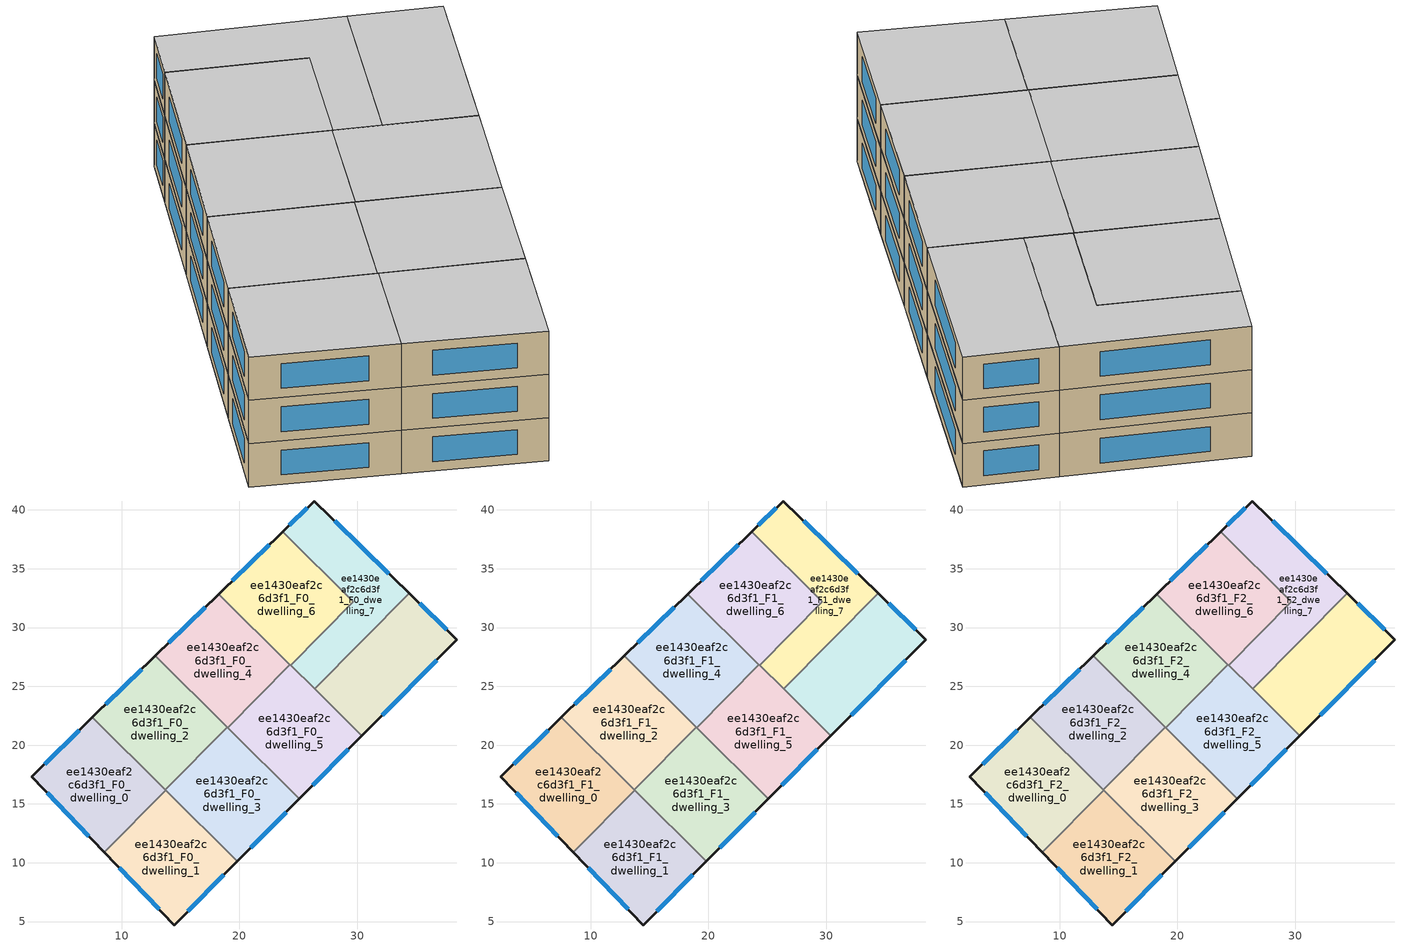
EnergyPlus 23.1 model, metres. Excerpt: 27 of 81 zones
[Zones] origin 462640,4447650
ee1430eaf2c6d3f1_F0_dwelling_0
 floor ground (EU_floor_Construction): 13.72,16.18 8.49,10.9 2.33,17.31 7.49,22.35 z0
 wall outside (EU_wall_Construction): 7.49,22.35 2.33,17.31 8.49,10.9 z0:3
 wall to ee1430eaf2c6d3f1_F0_dwelling_1 (EU_wall_Construction): 8.49,10.9 13.72,16.18 z0:3
 wall to ee1430eaf2c6d3f1_F0_dwelling_2 (EU_wall_Construction): 13.68,16.22 7.49,22.35 z0:3
 wall to ee1430eaf2c6d3f1_F0_dwelling_3 (EU_wall_Construction): 13.72,16.18 13.68,16.22 z0:3
 window (EU_Window_Construction): 3.65,15.94 7.17,12.27 / 6.39,21.27 3.43,18.39 z0.64:2.36
ee1430eaf2c6d3f1_F0_dwelling_1
 floor ground (EU_floor_Construction): 19.82,10.13 14.44,4.71 8.49,10.9 13.72,16.18 z0
 wall outside (EU_wall_Construction): 8.49,10.9 14.44,4.71 19.82,10.13 z0:3
 wall to ee1430eaf2c6d3f1_F0_dwelling_3 (EU_wall_Construction): 19.82,10.13 13.72,16.18 z0:3
 window (EU_Window_Construction): 9.76,9.57 13.17,6.03 / 15.59,5.87 18.67,8.97 z0.64:2.36
ee1430eaf2c6d3f1_F0_dwelling_2
 floor ground (EU_floor_Construction): 18.95,21.54 13.68,16.22 7.49,22.35 12.85,27.58 z0
 wall outside (EU_wall_Construction): 12.85,27.58 7.49,22.35 z0:3
 wall to ee1430eaf2c6d3f1_F0_dwelling_3 (EU_wall_Construction): 13.68,16.22 18.95,21.54 z0:3
 wall to ee1430eaf2c6d3f1_F0_dwelling_4 (EU_wall_Construction): 18.95,21.54 12.85,27.58 z0:3
 window (EU_Window_Construction): 11.7,26.46 8.64,23.47 z0.64:2.36
ee1430eaf2c6d3f1_F0_dwelling_3
 floor ground (EU_floor_Construction): 25.09,15.45 19.82,10.13 13.68,16.22 18.95,21.54 z0
 wall outside (EU_wall_Construction): 19.82,10.13 25.09,15.45 z0:3
 wall to ee1430eaf2c6d3f1_F0_dwelling_5 (EU_wall_Construction): 25.09,15.45 18.99,21.49 z0:3
 wall to ee1430eaf2c6d3f1_F0_dwelling_4 (EU_wall_Construction): 18.99,21.49 18.95,21.54 z0:3
 window (EU_Window_Construction): 20.95,11.27 23.96,14.31 z0.64:2.36
ee1430eaf2c6d3f1_F0_dwelling_4
 floor ground (EU_floor_Construction): 24.3,26.85 18.99,21.49 12.85,27.58 18.25,32.85 z0
 wall outside (EU_wall_Construction): 18.25,32.85 12.85,27.58 z0:3
 wall to ee1430eaf2c6d3f1_F0_dwelling_5 (EU_wall_Construction): 18.99,21.49 24.3,26.85 z0:3
 wall to ee1430eaf2c6d3f1_F0_dwelling_6 (EU_wall_Construction): 24.3,26.85 18.25,32.85 z0:3
 window (EU_Window_Construction): 17.09,31.72 14.01,28.71 z0.64:2.36
ee1430eaf2c6d3f1_F0_dwelling_5
 floor ground (EU_floor_Construction): 30.4,20.8 25.09,15.45 18.99,21.49 24.3,26.85 z0
 wall outside (EU_wall_Construction): 25.09,15.45 30.4,20.8 z0:3
 wall to ee1430eaf2c6d3f1_F0_dwelling_8 (EU_wall_Construction): 30.4,20.8 26.39,24.78 z0:3
 wall to ee1430eaf2c6d3f1_F0_dwelling_7 (EU_wall_Construction): 26.39,24.78 24.34,26.8 z0:3
 wall to ee1430eaf2c6d3f1_F0_dwelling_6 (EU_wall_Construction): 24.34,26.8 24.3,26.85 z0:3
 window (EU_Window_Construction): 26.23,16.6 29.26,19.66 z0.64:2.36
ee1430eaf2c6d3f1_F0_dwelling_6
 floor ground (EU_floor_Construction): 29.69,32.2 24.34,26.8 18.25,32.85 23.68,38.15 z0
 wall outside (EU_wall_Construction): 23.68,38.15 18.25,32.85 z0:3
 wall to ee1430eaf2c6d3f1_F0_dwelling_7 (EU_wall_Construction): 24.34,26.8 29.69,32.2 23.68,38.15 z0:3
 window (EU_Window_Construction): 22.52,37.02 19.41,33.98 z0.64:2.36
ee1430eaf2c6d3f1_F0_dwelling_7
 floor ground (EU_floor_Construction): 34.44,32.9 26.39,24.78 24.34,26.8 29.69,32.2 23.68,38.15 26.35,40.76 z0
 wall outside (EU_wall_Construction): 34.44,32.9 26.35,40.76 23.68,38.15 z0:3
 wall to ee1430eaf2c6d3f1_F0_dwelling_8 (EU_wall_Construction): 26.39,24.78 34.44,32.9 z0:3
 window (EU_Window_Construction): 25.78,40.2 24.25,38.71 / 32.71,34.59 28.08,39.07 z0.64:2.36
ee1430eaf2c6d3f1_F0_dwelling_8
 floor ground (EU_floor_Construction): 38.49,28.97 30.4,20.8 26.39,24.78 34.44,32.9 z0
 wall outside (EU_wall_Construction): 30.4,20.8 38.49,28.97 34.44,32.9 z0:3
 window (EU_Window_Construction): 37.63,29.82 35.31,32.06 / 32.13,22.55 36.76,27.23 z0.64:2.36
ee1430eaf2c6d3f1_F1_dwelling_0
 floor to ee1430eaf2c6d3f1_F0_dwelling_0 (EU_floor_Construction): 13.72,16.18 8.49,10.9 2.33,17.31 7.49,22.35 z3
 wall outside (EU_wall_Construction): 7.49,22.35 2.33,17.31 8.49,10.9 z3:6
 wall to ee1430eaf2c6d3f1_F1_dwelling_1 (EU_wall_Construction): 8.49,10.9 13.72,16.18 z3:6
 wall to ee1430eaf2c6d3f1_F1_dwelling_2 (EU_wall_Construction): 13.68,16.22 7.49,22.35 z3:6
 wall to ee1430eaf2c6d3f1_F1_dwelling_3 (EU_wall_Construction): 13.72,16.18 13.68,16.22 z3:6
 window (EU_Window_Construction): 3.65,15.94 7.17,12.27 / 6.39,21.27 3.43,18.39 z3.64:5.36
ee1430eaf2c6d3f1_F1_dwelling_1
 floor to ee1430eaf2c6d3f1_F0_dwelling_1 (EU_floor_Construction): 19.82,10.13 14.44,4.71 8.49,10.9 13.72,16.18 z3
 wall outside (EU_wall_Construction): 8.49,10.9 14.44,4.71 19.82,10.13 z3:6
 wall to ee1430eaf2c6d3f1_F1_dwelling_3 (EU_wall_Construction): 19.82,10.13 13.72,16.18 z3:6
 window (EU_Window_Construction): 9.76,9.57 13.17,6.03 / 15.59,5.87 18.67,8.97 z3.64:5.36
ee1430eaf2c6d3f1_F1_dwelling_2
 floor to ee1430eaf2c6d3f1_F0_dwelling_2 (EU_floor_Construction): 18.95,21.54 13.68,16.22 7.49,22.35 12.85,27.58 z3
 wall outside (EU_wall_Construction): 12.85,27.58 7.49,22.35 z3:6
 wall to ee1430eaf2c6d3f1_F1_dwelling_3 (EU_wall_Construction): 13.68,16.22 18.95,21.54 z3:6
 wall to ee1430eaf2c6d3f1_F1_dwelling_4 (EU_wall_Construction): 18.95,21.54 12.85,27.58 z3:6
 window (EU_Window_Construction): 11.7,26.46 8.64,23.47 z3.64:5.36
ee1430eaf2c6d3f1_F1_dwelling_3
 floor to ee1430eaf2c6d3f1_F0_dwelling_3 (EU_floor_Construction): 25.09,15.45 19.82,10.13 13.68,16.22 18.95,21.54 z3
 wall outside (EU_wall_Construction): 19.82,10.13 25.09,15.45 z3:6
 wall to ee1430eaf2c6d3f1_F1_dwelling_5 (EU_wall_Construction): 25.09,15.45 18.99,21.49 z3:6
 wall to ee1430eaf2c6d3f1_F1_dwelling_4 (EU_wall_Construction): 18.99,21.49 18.95,21.54 z3:6
 window (EU_Window_Construction): 20.95,11.27 23.96,14.31 z3.64:5.36
ee1430eaf2c6d3f1_F1_dwelling_4
 floor to ee1430eaf2c6d3f1_F0_dwelling_4 (EU_floor_Construction): 24.3,26.85 18.99,21.49 12.85,27.58 18.25,32.85 z3
 wall outside (EU_wall_Construction): 18.25,32.85 12.85,27.58 z3:6
 wall to ee1430eaf2c6d3f1_F1_dwelling_5 (EU_wall_Construction): 18.99,21.49 24.3,26.85 z3:6
 wall to ee1430eaf2c6d3f1_F1_dwelling_6 (EU_wall_Construction): 24.3,26.85 18.25,32.85 z3:6
 window (EU_Window_Construction): 17.09,31.72 14.01,28.71 z3.64:5.36
ee1430eaf2c6d3f1_F1_dwelling_5
 floor to ee1430eaf2c6d3f1_F0_dwelling_5 (EU_floor_Construction): 30.4,20.8 25.09,15.45 18.99,21.49 24.3,26.85 z3
 wall outside (EU_wall_Construction): 25.09,15.45 30.4,20.8 z3:6
 wall to ee1430eaf2c6d3f1_F1_dwelling_8 (EU_wall_Construction): 30.4,20.8 26.39,24.78 z3:6
 wall to ee1430eaf2c6d3f1_F1_dwelling_7 (EU_wall_Construction): 26.39,24.78 24.34,26.8 z3:6
 wall to ee1430eaf2c6d3f1_F1_dwelling_6 (EU_wall_Construction): 24.34,26.8 24.3,26.85 z3:6
 window (EU_Window_Construction): 26.23,16.6 29.26,19.66 z3.64:5.36
ee1430eaf2c6d3f1_F1_dwelling_6
 floor to ee1430eaf2c6d3f1_F0_dwelling_6 (EU_floor_Construction): 29.69,32.2 24.34,26.8 18.25,32.85 23.68,38.15 z3
 wall outside (EU_wall_Construction): 23.68,38.15 18.25,32.85 z3:6
 wall to ee1430eaf2c6d3f1_F1_dwelling_7 (EU_wall_Construction): 24.34,26.8 29.69,32.2 23.68,38.15 z3:6
 window (EU_Window_Construction): 22.52,37.02 19.41,33.98 z3.64:5.36
ee1430eaf2c6d3f1_F1_dwelling_7
 floor to ee1430eaf2c6d3f1_F0_dwelling_7 (EU_floor_Construction): 34.44,32.9 26.39,24.78 24.34,26.8 29.69,32.2 23.68,38.15 26.35,40.76 z3
 wall outside (EU_wall_Construction): 34.44,32.9 26.35,40.76 23.68,38.15 z3:6
 wall to ee1430eaf2c6d3f1_F1_dwelling_8 (EU_wall_Construction): 26.39,24.78 34.44,32.9 z3:6
 window (EU_Window_Construction): 25.78,40.2 24.25,38.71 / 32.71,34.59 28.08,39.07 z3.64:5.36
ee1430eaf2c6d3f1_F1_dwelling_8
 floor to ee1430eaf2c6d3f1_F0_dwelling_8 (EU_floor_Construction): 38.49,28.97 30.4,20.8 26.39,24.78 34.44,32.9 z3
 wall outside (EU_wall_Construction): 30.4,20.8 38.49,28.97 34.44,32.9 z3:6
 window (EU_Window_Construction): 37.63,29.82 35.31,32.06 / 32.13,22.55 36.76,27.23 z3.64:5.36
ee1430eaf2c6d3f1_F2_dwelling_0
 floor to ee1430eaf2c6d3f1_F1_dwelling_0 (EU_floor_Construction): 13.72,16.18 8.49,10.9 2.33,17.31 7.49,22.35 z6
 wall outside (EU_wall_Construction): 7.49,22.35 2.33,17.31 8.49,10.9 z6:9
 wall to ee1430eaf2c6d3f1_F2_dwelling_1 (EU_wall_Construction): 8.49,10.9 13.72,16.18 z6:9
 wall to ee1430eaf2c6d3f1_F2_dwelling_2 (EU_wall_Construction): 13.68,16.22 7.49,22.35 z6:9
 wall to ee1430eaf2c6d3f1_F2_dwelling_3 (EU_wall_Construction): 13.72,16.18 13.68,16.22 z6:9
 window (EU_Window_Construction): 3.65,15.94 7.17,12.27 / 6.39,21.27 3.43,18.39 z6.64:8.36
 ceiling to ee1430eaf2c6d3f1_F3_dwelling_0 (EU_floor_Construction): 8.49,10.9 13.72,16.18 7.49,22.35 2.33,17.31 z9
ee1430eaf2c6d3f1_F2_dwelling_1
 floor to ee1430eaf2c6d3f1_F1_dwelling_1 (EU_floor_Construction): 19.82,10.13 14.44,4.71 8.49,10.9 13.72,16.18 z6
 wall outside (EU_wall_Construction): 8.49,10.9 14.44,4.71 19.82,10.13 z6:9
 wall to ee1430eaf2c6d3f1_F2_dwelling_3 (EU_wall_Construction): 19.82,10.13 13.72,16.18 z6:9
 window (EU_Window_Construction): 9.76,9.57 13.17,6.03 / 15.59,5.87 18.67,8.97 z6.64:8.36
 ceiling to ee1430eaf2c6d3f1_F3_dwelling_1 (EU_floor_Construction): 14.44,4.71 19.82,10.13 13.72,16.18 8.49,10.9 z9
ee1430eaf2c6d3f1_F2_dwelling_2
 floor to ee1430eaf2c6d3f1_F1_dwelling_2 (EU_floor_Construction): 18.95,21.54 13.68,16.22 7.49,22.35 12.85,27.58 z6
 wall outside (EU_wall_Construction): 12.85,27.58 7.49,22.35 z6:9
 wall to ee1430eaf2c6d3f1_F2_dwelling_3 (EU_wall_Construction): 13.68,16.22 18.95,21.54 z6:9
 wall to ee1430eaf2c6d3f1_F2_dwelling_4 (EU_wall_Construction): 18.95,21.54 12.85,27.58 z6:9
 window (EU_Window_Construction): 11.7,26.46 8.64,23.47 z6.64:8.36
 ceiling to ee1430eaf2c6d3f1_F3_dwelling_2 (EU_floor_Construction): 13.68,16.22 18.95,21.54 12.85,27.58 7.49,22.35 z9
ee1430eaf2c6d3f1_F2_dwelling_3
 floor to ee1430eaf2c6d3f1_F1_dwelling_3 (EU_floor_Construction): 25.09,15.45 19.82,10.13 13.68,16.22 18.95,21.54 z6
 wall outside (EU_wall_Construction): 19.82,10.13 25.09,15.45 z6:9
 wall to ee1430eaf2c6d3f1_F2_dwelling_5 (EU_wall_Construction): 25.09,15.45 18.99,21.49 z6:9
 wall to ee1430eaf2c6d3f1_F2_dwelling_4 (EU_wall_Construction): 18.99,21.49 18.95,21.54 z6:9
 window (EU_Window_Construction): 20.95,11.27 23.96,14.31 z6.64:8.36
 ceiling to ee1430eaf2c6d3f1_F3_dwelling_3 (EU_floor_Construction): 19.82,10.13 25.09,15.45 18.95,21.54 13.68,16.22 z9
ee1430eaf2c6d3f1_F2_dwelling_4
 floor to ee1430eaf2c6d3f1_F1_dwelling_4 (EU_floor_Construction): 24.3,26.85 18.99,21.49 12.85,27.58 18.25,32.85 z6
 wall outside (EU_wall_Construction): 18.25,32.85 12.85,27.58 z6:9
 wall to ee1430eaf2c6d3f1_F2_dwelling_5 (EU_wall_Construction): 18.99,21.49 24.3,26.85 z6:9
 wall to ee1430eaf2c6d3f1_F2_dwelling_6 (EU_wall_Construction): 24.3,26.85 18.25,32.85 z6:9
 window (EU_Window_Construction): 17.09,31.72 14.01,28.71 z6.64:8.36
 ceiling to ee1430eaf2c6d3f1_F3_dwelling_4 (EU_floor_Construction): 18.99,21.49 24.3,26.85 18.25,32.85 12.85,27.58 z9
ee1430eaf2c6d3f1_F2_dwelling_5
 floor to ee1430eaf2c6d3f1_F1_dwelling_5 (EU_floor_Construction): 30.4,20.8 25.09,15.45 18.99,21.49 24.3,26.85 z6
 wall outside (EU_wall_Construction): 25.09,15.45 30.4,20.8 z6:9
 wall to ee1430eaf2c6d3f1_F2_dwelling_8 (EU_wall_Construction): 30.4,20.8 26.39,24.78 z6:9
 wall to ee1430eaf2c6d3f1_F2_dwelling_7 (EU_wall_Construction): 26.39,24.78 24.34,26.8 z6:9
 wall to ee1430eaf2c6d3f1_F2_dwelling_6 (EU_wall_Construction): 24.34,26.8 24.3,26.85 z6:9
 window (EU_Window_Construction): 26.23,16.6 29.26,19.66 z6.64:8.36
 ceiling to ee1430eaf2c6d3f1_F3_dwelling_5 (EU_floor_Construction): 25.09,15.45 30.4,20.8 24.3,26.85 18.99,21.49 z9
ee1430eaf2c6d3f1_F2_dwelling_6
 floor to ee1430eaf2c6d3f1_F1_dwelling_6 (EU_floor_Construction): 29.69,32.2 24.34,26.8 18.25,32.85 23.68,38.15 z6
 wall outside (EU_wall_Construction): 23.68,38.15 18.25,32.85 z6:9
 wall to ee1430eaf2c6d3f1_F2_dwelling_7 (EU_wall_Construction): 24.34,26.8 29.69,32.2 23.68,38.15 z6:9
 window (EU_Window_Construction): 22.52,37.02 19.41,33.98 z6.64:8.36
 ceiling to ee1430eaf2c6d3f1_F3_dwelling_6 (EU_floor_Construction): 24.34,26.8 29.69,32.2 23.68,38.15 18.25,32.85 z9
ee1430eaf2c6d3f1_F2_dwelling_7
 floor to ee1430eaf2c6d3f1_F1_dwelling_7 (EU_floor_Construction): 34.44,32.9 26.39,24.78 24.34,26.8 29.69,32.2 23.68,38.15 26.35,40.76 z6
 wall outside (EU_wall_Construction): 34.44,32.9 26.35,40.76 23.68,38.15 z6:9
 wall to ee1430eaf2c6d3f1_F2_dwelling_8 (EU_wall_Construction): 26.39,24.78 34.44,32.9 z6:9
 window (EU_Window_Construction): 25.78,40.2 24.25,38.71 / 32.71,34.59 28.08,39.07 z6.64:8.36
 ceiling to ee1430eaf2c6d3f1_F3_dwelling_7 (EU_floor_Construction): 26.39,24.78 34.44,32.9 26.35,40.76 23.68,38.15 29.69,32.2 24.34,26.8 z9
ee1430eaf2c6d3f1_F2_dwelling_8
 floor to ee1430eaf2c6d3f1_F1_dwelling_8 (EU_floor_Construction): 38.49,28.97 30.4,20.8 26.39,24.78 34.44,32.9 z6
 wall outside (EU_wall_Construction): 30.4,20.8 38.49,28.97 34.44,32.9 z6:9
 window (EU_Window_Construction): 37.63,29.82 35.31,32.06 / 32.13,22.55 36.76,27.23 z6.64:8.36
 ceiling to ee1430eaf2c6d3f1_F3_dwelling_8 (EU_floor_Construction): 30.4,20.8 38.49,28.97 34.44,32.9 26.39,24.78 z9
[Building]
EU S2 Campaign: North Axis=0; Terrain=City; Solar Distribution=FullExterior
[Site:Location]
Yerevan-Zvartnots.Intl.AP: Latitude=40.15; Longitude=44.383; Time Zone=4; Elevation=854
[SizingPeriod:WeatherFileDays]
AnnualSizingPeriod: Begin Month=1; Begin Day of Month=1; End Month=12; End Day of Month=31; Day of Week for Start Day=Monday; Use Weather File Daylight Saving Period=No; Use Weather File Rain and Snow Indicators=No
[MATERIAL]
EU_InternalMass_Material: Roughness=MediumRough; Thickness=0.1; Conductivity=1; Density=1800; Specific Heat=900; Thermal Absorptance=0.9; Solar Absorptance=0.7; Visible Absorptance=0.7
[MATERIAL:NOMASS] Roughness=MediumRough; Thermal Absorptance=0.9; Solar Absorptance=0.7; Visible Absorptance=0.7
Name | Thermal Resistance
EU_wall_NoMass | 1.05043
EU_floor_NoMass | 0.478065
[WINDOWMATERIAL:SIMPLEGLAZINGSYSTEM]
EU_Window_SimpleGlazing: UFactor=2.5566; Solar Heat Gain Coefficient=0.75; Visible Transmittance=0.75
[CONSTRUCTION]
EU_wall_Construction: EU_wall_NoMass
EU_floor_Construction: EU_floor_NoMass
EU_Window_Construction: EU_Window_SimpleGlazing
EU_InternalMass_Construction: EU_InternalMass_Material
[ZONE] Type=1; Multiplier=1; Ceiling Height=autocalculate; Floor Area=autocalculate; Part of Total Floor Area=Yes
Name | Volume
ee1430eaf2c6d3f1_F0_dwelling_0; ee1430eaf2c6d3f1_F1_dwelling_0; ee1430eaf2c6d3f1_F2_dwelling_0 | 194.138
ee1430eaf2c6d3f1_F0_dwelling_1; ee1430eaf2c6d3f1_F1_dwelling_1; ee1430eaf2c6d3f1_F2_dwelling_1 | 194.13
ee1430eaf2c6d3f1_F0_dwelling_2; ee1430eaf2c6d3f1_F1_dwelling_2; ee1430eaf2c6d3f1_F2_dwelling_2 | 194.147
ee1430eaf2c6d3f1_F0_dwelling_3; ee1430eaf2c6d3f1_F1_dwelling_3; ee1430eaf2c6d3f1_F2_dwelling_3 | 194.153
ee1430eaf2c6d3f1_F0_dwelling_4; ee1430eaf2c6d3f1_F1_dwelling_4; ee1430eaf2c6d3f1_F2_dwelling_4 | 194.134
ee1430eaf2c6d3f1_F0_dwelling_5; ee1430eaf2c6d3f1_F1_dwelling_5; ee1430eaf2c6d3f1_F2_dwelling_5 | 194.141
ee1430eaf2c6d3f1_F0_dwelling_6; ee1430eaf2c6d3f1_F1_dwelling_6; ee1430eaf2c6d3f1_F2_dwelling_6 | 194.139
ee1430eaf2c6d3f1_F0_dwelling_7; ee1430eaf2c6d3f1_F1_dwelling_7; ee1430eaf2c6d3f1_F2_dwelling_7 | 194.127
ee1430eaf2c6d3f1_F0_dwelling_8; ee1430eaf2c6d3f1_F1_dwelling_8; ee1430eaf2c6d3f1_F2_dwelling_8 | 194.155
[INTERNALMASS] Construction=EU_InternalMass_Construction
Name | Zone or ZoneList | Surface Area
ee1430eaf2c6d3f1_F0_dwelling_0_EU_InternalMass | ee1430eaf2c6d3f1_F0_dwelling_0 | 64.7128
ee1430eaf2c6d3f1_F0_dwelling_1_EU_InternalMass | ee1430eaf2c6d3f1_F0_dwelling_1 | 64.7091
ee1430eaf2c6d3f1_F0_dwelling_2_EU_InternalMass | ee1430eaf2c6d3f1_F0_dwelling_2 | 64.714
ee1430eaf2c6d3f1_F0_dwelling_3_EU_InternalMass | ee1430eaf2c6d3f1_F0_dwelling_3 | 64.7165
ee1430eaf2c6d3f1_F0_dwelling_4_EU_InternalMass | ee1430eaf2c6d3f1_F0_dwelling_4 | 64.7122
ee1430eaf2c6d3f1_F0_dwelling_5_EU_InternalMass | ee1430eaf2c6d3f1_F0_dwelling_5 | 64.7121
ee1430eaf2c6d3f1_F0_dwelling_6_EU_InternalMass | ee1430eaf2c6d3f1_F0_dwelling_6 | 64.7114
ee1430eaf2c6d3f1_F0_dwelling_7_EU_InternalMass | ee1430eaf2c6d3f1_F0_dwelling_7 | 64.7089
ee1430eaf2c6d3f1_F0_dwelling_8_EU_InternalMass | ee1430eaf2c6d3f1_F0_dwelling_8 | 64.7163
ee1430eaf2c6d3f1_F1_dwelling_0_EU_InternalMass | ee1430eaf2c6d3f1_F1_dwelling_0 | 64.7128
ee1430eaf2c6d3f1_F1_dwelling_1_EU_InternalMass | ee1430eaf2c6d3f1_F1_dwelling_1 | 64.7091
ee1430eaf2c6d3f1_F1_dwelling_2_EU_InternalMass | ee1430eaf2c6d3f1_F1_dwelling_2 | 64.714
ee1430eaf2c6d3f1_F1_dwelling_3_EU_InternalMass | ee1430eaf2c6d3f1_F1_dwelling_3 | 64.7165
ee1430eaf2c6d3f1_F1_dwelling_4_EU_InternalMass | ee1430eaf2c6d3f1_F1_dwelling_4 | 64.7122
ee1430eaf2c6d3f1_F1_dwelling_5_EU_InternalMass | ee1430eaf2c6d3f1_F1_dwelling_5 | 64.7121
ee1430eaf2c6d3f1_F1_dwelling_6_EU_InternalMass | ee1430eaf2c6d3f1_F1_dwelling_6 | 64.7114
ee1430eaf2c6d3f1_F1_dwelling_7_EU_InternalMass | ee1430eaf2c6d3f1_F1_dwelling_7 | 64.7089
ee1430eaf2c6d3f1_F1_dwelling_8_EU_InternalMass | ee1430eaf2c6d3f1_F1_dwelling_8 | 64.7163
ee1430eaf2c6d3f1_F2_dwelling_0_EU_InternalMass | ee1430eaf2c6d3f1_F2_dwelling_0 | 64.7128
ee1430eaf2c6d3f1_F2_dwelling_1_EU_InternalMass | ee1430eaf2c6d3f1_F2_dwelling_1 | 64.7091
ee1430eaf2c6d3f1_F2_dwelling_2_EU_InternalMass | ee1430eaf2c6d3f1_F2_dwelling_2 | 64.714
ee1430eaf2c6d3f1_F2_dwelling_3_EU_InternalMass | ee1430eaf2c6d3f1_F2_dwelling_3 | 64.7165
ee1430eaf2c6d3f1_F2_dwelling_4_EU_InternalMass | ee1430eaf2c6d3f1_F2_dwelling_4 | 64.7122
ee1430eaf2c6d3f1_F2_dwelling_5_EU_InternalMass | ee1430eaf2c6d3f1_F2_dwelling_5 | 64.7121
ee1430eaf2c6d3f1_F2_dwelling_6_EU_InternalMass | ee1430eaf2c6d3f1_F2_dwelling_6 | 64.7114
ee1430eaf2c6d3f1_F2_dwelling_7_EU_InternalMass | ee1430eaf2c6d3f1_F2_dwelling_7 | 64.7089
ee1430eaf2c6d3f1_F2_dwelling_8_EU_InternalMass | ee1430eaf2c6d3f1_F2_dwelling_8 | 64.7163
[OTHEREQUIPMENT] Fuel Type=Electricity; Design Level Calculation Method=Watts/Area; Power per Zone Floor Area=1; Fraction Latent=0; Fraction Radiant=0; Fraction Lost=0; Carbon Dioxide Generation Rate=0; EndUse Subcategory=EU_Step8_InternalGains
Name | Zone or ZoneList or Space or SpaceList | Schedule
EU_Step8_InternalGain_ee1430eaf2c6d3f1_F0_dwelling_0_f000 | ee1430eaf2c6d3f1_F0_dwelling_0 | EU_Step8_GainSchedule_ee1430eaf2c6d3f1_F0_dwelling_0_f000
EU_Step8_InternalGain_ee1430eaf2c6d3f1_F0_dwelling_1_f000 | ee1430eaf2c6d3f1_F0_dwelling_1 | EU_Step8_GainSchedule_ee1430eaf2c6d3f1_F0_dwelling_1_f000
EU_Step8_InternalGain_ee1430eaf2c6d3f1_F0_dwelling_2_f000 | ee1430eaf2c6d3f1_F0_dwelling_2 | EU_Step8_GainSchedule_ee1430eaf2c6d3f1_F0_dwelling_2_f000
EU_Step8_InternalGain_ee1430eaf2c6d3f1_F0_dwelling_3_f000 | ee1430eaf2c6d3f1_F0_dwelling_3 | EU_Step8_GainSchedule_ee1430eaf2c6d3f1_F0_dwelling_3_f000
EU_Step8_InternalGain_ee1430eaf2c6d3f1_F0_dwelling_4_f000 | ee1430eaf2c6d3f1_F0_dwelling_4 | EU_Step8_GainSchedule_ee1430eaf2c6d3f1_F0_dwelling_4_f000
EU_Step8_InternalGain_ee1430eaf2c6d3f1_F0_dwelling_5_f000 | ee1430eaf2c6d3f1_F0_dwelling_5 | EU_Step8_GainSchedule_ee1430eaf2c6d3f1_F0_dwelling_5_f000
EU_Step8_InternalGain_ee1430eaf2c6d3f1_F0_dwelling_6_f000 | ee1430eaf2c6d3f1_F0_dwelling_6 | EU_Step8_GainSchedule_ee1430eaf2c6d3f1_F0_dwelling_6_f000
EU_Step8_InternalGain_ee1430eaf2c6d3f1_F0_dwelling_7_f000 | ee1430eaf2c6d3f1_F0_dwelling_7 | EU_Step8_GainSchedule_ee1430eaf2c6d3f1_F0_dwelling_7_f000
EU_Step8_InternalGain_ee1430eaf2c6d3f1_F0_dwelling_8_f000 | ee1430eaf2c6d3f1_F0_dwelling_8 | EU_Step8_GainSchedule_ee1430eaf2c6d3f1_F0_dwelling_8_f000
EU_Step8_InternalGain_ee1430eaf2c6d3f1_F1_dwelling_0_f000 | ee1430eaf2c6d3f1_F1_dwelling_0 | EU_Step8_GainSchedule_ee1430eaf2c6d3f1_F1_dwelling_0_f000
EU_Step8_InternalGain_ee1430eaf2c6d3f1_F1_dwelling_1_f000 | ee1430eaf2c6d3f1_F1_dwelling_1 | EU_Step8_GainSchedule_ee1430eaf2c6d3f1_F1_dwelling_1_f000
EU_Step8_InternalGain_ee1430eaf2c6d3f1_F1_dwelling_2_f000 | ee1430eaf2c6d3f1_F1_dwelling_2 | EU_Step8_GainSchedule_ee1430eaf2c6d3f1_F1_dwelling_2_f000
EU_Step8_InternalGain_ee1430eaf2c6d3f1_F1_dwelling_3_f000 | ee1430eaf2c6d3f1_F1_dwelling_3 | EU_Step8_GainSchedule_ee1430eaf2c6d3f1_F1_dwelling_3_f000
EU_Step8_InternalGain_ee1430eaf2c6d3f1_F1_dwelling_4_f000 | ee1430eaf2c6d3f1_F1_dwelling_4 | EU_Step8_GainSchedule_ee1430eaf2c6d3f1_F1_dwelling_4_f000
EU_Step8_InternalGain_ee1430eaf2c6d3f1_F1_dwelling_5_f000 | ee1430eaf2c6d3f1_F1_dwelling_5 | EU_Step8_GainSchedule_ee1430eaf2c6d3f1_F1_dwelling_5_f000
EU_Step8_InternalGain_ee1430eaf2c6d3f1_F1_dwelling_6_f000 | ee1430eaf2c6d3f1_F1_dwelling_6 | EU_Step8_GainSchedule_ee1430eaf2c6d3f1_F1_dwelling_6_f000
EU_Step8_InternalGain_ee1430eaf2c6d3f1_F1_dwelling_7_f000 | ee1430eaf2c6d3f1_F1_dwelling_7 | EU_Step8_GainSchedule_ee1430eaf2c6d3f1_F1_dwelling_7_f000
EU_Step8_InternalGain_ee1430eaf2c6d3f1_F1_dwelling_8_f000 | ee1430eaf2c6d3f1_F1_dwelling_8 | EU_Step8_GainSchedule_ee1430eaf2c6d3f1_F1_dwelling_8_f000
EU_Step8_InternalGain_ee1430eaf2c6d3f1_F2_dwelling_0_f000 | ee1430eaf2c6d3f1_F2_dwelling_0 | EU_Step8_GainSchedule_ee1430eaf2c6d3f1_F2_dwelling_0_f000
EU_Step8_InternalGain_ee1430eaf2c6d3f1_F2_dwelling_1_f000 | ee1430eaf2c6d3f1_F2_dwelling_1 | EU_Step8_GainSchedule_ee1430eaf2c6d3f1_F2_dwelling_1_f000
EU_Step8_InternalGain_ee1430eaf2c6d3f1_F2_dwelling_2_f000 | ee1430eaf2c6d3f1_F2_dwelling_2 | EU_Step8_GainSchedule_ee1430eaf2c6d3f1_F2_dwelling_2_f000
EU_Step8_InternalGain_ee1430eaf2c6d3f1_F2_dwelling_3_f000 | ee1430eaf2c6d3f1_F2_dwelling_3 | EU_Step8_GainSchedule_ee1430eaf2c6d3f1_F2_dwelling_3_f000
EU_Step8_InternalGain_ee1430eaf2c6d3f1_F2_dwelling_4_f000 | ee1430eaf2c6d3f1_F2_dwelling_4 | EU_Step8_GainSchedule_ee1430eaf2c6d3f1_F2_dwelling_4_f000
EU_Step8_InternalGain_ee1430eaf2c6d3f1_F2_dwelling_5_f000 | ee1430eaf2c6d3f1_F2_dwelling_5 | EU_Step8_GainSchedule_ee1430eaf2c6d3f1_F2_dwelling_5_f000
EU_Step8_InternalGain_ee1430eaf2c6d3f1_F2_dwelling_6_f000 | ee1430eaf2c6d3f1_F2_dwelling_6 | EU_Step8_GainSchedule_ee1430eaf2c6d3f1_F2_dwelling_6_f000
EU_Step8_InternalGain_ee1430eaf2c6d3f1_F2_dwelling_7_f000 | ee1430eaf2c6d3f1_F2_dwelling_7 | EU_Step8_GainSchedule_ee1430eaf2c6d3f1_F2_dwelling_7_f000
EU_Step8_InternalGain_ee1430eaf2c6d3f1_F2_dwelling_8_f000 | ee1430eaf2c6d3f1_F2_dwelling_8 | EU_Step8_GainSchedule_ee1430eaf2c6d3f1_F2_dwelling_8_f000
[ZONEVENTILATION:DESIGNFLOWRATE] Schedule=EU_AlwaysOn; Design Flow Rate Calculation Method=AirChanges/Hour; Air Changes per Hour=0.557805; Ventilation Type=Natural; Fan Pressure Rise=0; Fan Total Efficiency=1; Constant Term Coefficient=1; Temperature Term Coefficient=0; Velocity Term Coefficient=0; Velocity Squared Term Coefficient=0; Minimum Indoor Temperature=-100; Maximum Indoor Temperature=100; Delta Temperature=-100; Minimum Outdoor Temperature=-100; Maximum Outdoor Temperature=100; Maximum Wind Speed=40
Name | Zone or ZoneList or Space or SpaceList
EU_ConstantAir_ee1430eaf2c6d3f1_F0_dwelling_0 | ee1430eaf2c6d3f1_F0_dwelling_0
EU_ConstantAir_ee1430eaf2c6d3f1_F0_dwelling_1 | ee1430eaf2c6d3f1_F0_dwelling_1
EU_ConstantAir_ee1430eaf2c6d3f1_F0_dwelling_2 | ee1430eaf2c6d3f1_F0_dwelling_2
EU_ConstantAir_ee1430eaf2c6d3f1_F0_dwelling_3 | ee1430eaf2c6d3f1_F0_dwelling_3
EU_ConstantAir_ee1430eaf2c6d3f1_F0_dwelling_4 | ee1430eaf2c6d3f1_F0_dwelling_4
EU_ConstantAir_ee1430eaf2c6d3f1_F0_dwelling_5 | ee1430eaf2c6d3f1_F0_dwelling_5
EU_ConstantAir_ee1430eaf2c6d3f1_F0_dwelling_6 | ee1430eaf2c6d3f1_F0_dwelling_6
EU_ConstantAir_ee1430eaf2c6d3f1_F0_dwelling_7 | ee1430eaf2c6d3f1_F0_dwelling_7
EU_ConstantAir_ee1430eaf2c6d3f1_F0_dwelling_8 | ee1430eaf2c6d3f1_F0_dwelling_8
EU_ConstantAir_ee1430eaf2c6d3f1_F1_dwelling_0 | ee1430eaf2c6d3f1_F1_dwelling_0
EU_ConstantAir_ee1430eaf2c6d3f1_F1_dwelling_1 | ee1430eaf2c6d3f1_F1_dwelling_1
EU_ConstantAir_ee1430eaf2c6d3f1_F1_dwelling_2 | ee1430eaf2c6d3f1_F1_dwelling_2
EU_ConstantAir_ee1430eaf2c6d3f1_F1_dwelling_3 | ee1430eaf2c6d3f1_F1_dwelling_3
EU_ConstantAir_ee1430eaf2c6d3f1_F1_dwelling_4 | ee1430eaf2c6d3f1_F1_dwelling_4
EU_ConstantAir_ee1430eaf2c6d3f1_F1_dwelling_5 | ee1430eaf2c6d3f1_F1_dwelling_5
EU_ConstantAir_ee1430eaf2c6d3f1_F1_dwelling_6 | ee1430eaf2c6d3f1_F1_dwelling_6
EU_ConstantAir_ee1430eaf2c6d3f1_F1_dwelling_7 | ee1430eaf2c6d3f1_F1_dwelling_7
EU_ConstantAir_ee1430eaf2c6d3f1_F1_dwelling_8 | ee1430eaf2c6d3f1_F1_dwelling_8
EU_ConstantAir_ee1430eaf2c6d3f1_F2_dwelling_0 | ee1430eaf2c6d3f1_F2_dwelling_0
EU_ConstantAir_ee1430eaf2c6d3f1_F2_dwelling_1 | ee1430eaf2c6d3f1_F2_dwelling_1
EU_ConstantAir_ee1430eaf2c6d3f1_F2_dwelling_2 | ee1430eaf2c6d3f1_F2_dwelling_2
EU_ConstantAir_ee1430eaf2c6d3f1_F2_dwelling_3 | ee1430eaf2c6d3f1_F2_dwelling_3
EU_ConstantAir_ee1430eaf2c6d3f1_F2_dwelling_4 | ee1430eaf2c6d3f1_F2_dwelling_4
EU_ConstantAir_ee1430eaf2c6d3f1_F2_dwelling_5 | ee1430eaf2c6d3f1_F2_dwelling_5
EU_ConstantAir_ee1430eaf2c6d3f1_F2_dwelling_6 | ee1430eaf2c6d3f1_F2_dwelling_6
EU_ConstantAir_ee1430eaf2c6d3f1_F2_dwelling_7 | ee1430eaf2c6d3f1_F2_dwelling_7
EU_ConstantAir_ee1430eaf2c6d3f1_F2_dwelling_8 | ee1430eaf2c6d3f1_F2_dwelling_8
[HVACTEMPLATE:THERMOSTAT] Constant Heating Setpoint=20; Constant Cooling Setpoint=50
EU_HeatOnly_ee1430eaf2c6d3f1_F0_dwelling_0; EU_HeatOnly_ee1430eaf2c6d3f1_F0_dwelling_1; EU_HeatOnly_ee1430eaf2c6d3f1_F0_dwelling_2; EU_HeatOnly_ee1430eaf2c6d3f1_F0_dwelling_3; EU_HeatOnly_ee1430eaf2c6d3f1_F0_dwelling_4; EU_HeatOnly_ee1430eaf2c6d3f1_F0_dwelling_5; EU_HeatOnly_ee1430eaf2c6d3f1_F0_dwelling_6; EU_HeatOnly_ee1430eaf2c6d3f1_F0_dwelling_7; EU_HeatOnly_ee1430eaf2c6d3f1_F0_dwelling_8; EU_HeatOnly_ee1430eaf2c6d3f1_F1_dwelling_0; EU_HeatOnly_ee1430eaf2c6d3f1_F1_dwelling_1; EU_HeatOnly_ee1430eaf2c6d3f1_F1_dwelling_2; EU_HeatOnly_ee1430eaf2c6d3f1_F1_dwelling_3; EU_HeatOnly_ee1430eaf2c6d3f1_F1_dwelling_4; EU_HeatOnly_ee1430eaf2c6d3f1_F1_dwelling_5; EU_HeatOnly_ee1430eaf2c6d3f1_F1_dwelling_6; EU_HeatOnly_ee1430eaf2c6d3f1_F1_dwelling_7; EU_HeatOnly_ee1430eaf2c6d3f1_F1_dwelling_8; EU_HeatOnly_ee1430eaf2c6d3f1_F2_dwelling_0; EU_HeatOnly_ee1430eaf2c6d3f1_F2_dwelling_1; EU_HeatOnly_ee1430eaf2c6d3f1_F2_dwelling_2; EU_HeatOnly_ee1430eaf2c6d3f1_F2_dwelling_3; EU_HeatOnly_ee1430eaf2c6d3f1_F2_dwelling_4; EU_HeatOnly_ee1430eaf2c6d3f1_F2_dwelling_5; EU_HeatOnly_ee1430eaf2c6d3f1_F2_dwelling_6; EU_HeatOnly_ee1430eaf2c6d3f1_F2_dwelling_7; EU_HeatOnly_ee1430eaf2c6d3f1_F2_dwelling_8; EU_HeatOnly_ee1430eaf2c6d3f1_F3_dwelling_0; EU_HeatOnly_ee1430eaf2c6d3f1_F3_dwelling_1; EU_HeatOnly_ee1430eaf2c6d3f1_F3_dwelling_2; EU_HeatOnly_ee1430eaf2c6d3f1_F3_dwelling_3; EU_HeatOnly_ee1430eaf2c6d3f1_F3_dwelling_4; EU_HeatOnly_ee1430eaf2c6d3f1_F3_dwelling_5; EU_HeatOnly_ee1430eaf2c6d3f1_F3_dwelling_6; EU_HeatOnly_ee1430eaf2c6d3f1_F3_dwelling_7; EU_HeatOnly_ee1430eaf2c6d3f1_F3_dwelling_8; EU_HeatOnly_ee1430eaf2c6d3f1_F4_dwelling_0; EU_HeatOnly_ee1430eaf2c6d3f1_F4_dwelling_1; EU_HeatOnly_ee1430eaf2c6d3f1_F4_dwelling_2; EU_HeatOnly_ee1430eaf2c6d3f1_F4_dwelling_3; EU_HeatOnly_ee1430eaf2c6d3f1_F4_dwelling_4; EU_HeatOnly_ee1430eaf2c6d3f1_F4_dwelling_5; EU_HeatOnly_ee1430eaf2c6d3f1_F4_dwelling_6; EU_HeatOnly_ee1430eaf2c6d3f1_F4_dwelling_7; EU_HeatOnly_ee1430eaf2c6d3f1_F4_dwelling_8; EU_HeatOnly_ee1430eaf2c6d3f1_F5_dwelling_0; EU_HeatOnly_ee1430eaf2c6d3f1_F5_dwelling_1; EU_HeatOnly_ee1430eaf2c6d3f1_F5_dwelling_2; EU_HeatOnly_ee1430eaf2c6d3f1_F5_dwelling_3; EU_HeatOnly_ee1430eaf2c6d3f1_F5_dwelling_4; EU_HeatOnly_ee1430eaf2c6d3f1_F5_dwelling_5; EU_HeatOnly_ee1430eaf2c6d3f1_F5_dwelling_6; EU_HeatOnly_ee1430eaf2c6d3f1_F5_dwelling_7; EU_HeatOnly_ee1430eaf2c6d3f1_F5_dwelling_8; EU_HeatOnly_ee1430eaf2c6d3f1_F6_dwelling_0; EU_HeatOnly_ee1430eaf2c6d3f1_F6_dwelling_1; EU_HeatOnly_ee1430eaf2c6d3f1_F6_dwelling_2; EU_HeatOnly_ee1430eaf2c6d3f1_F6_dwelling_3; EU_HeatOnly_ee1430eaf2c6d3f1_F6_dwelling_4; EU_HeatOnly_ee1430eaf2c6d3f1_F6_dwelling_5; EU_HeatOnly_ee1430eaf2c6d3f1_F6_dwelling_6; EU_HeatOnly_ee1430eaf2c6d3f1_F6_dwelling_7; EU_HeatOnly_ee1430eaf2c6d3f1_F6_dwelling_8; EU_HeatOnly_ee1430eaf2c6d3f1_F7_dwelling_0; EU_HeatOnly_ee1430eaf2c6d3f1_F7_dwelling_1; EU_HeatOnly_ee1430eaf2c6d3f1_F7_dwelling_2; EU_HeatOnly_ee1430eaf2c6d3f1_F7_dwelling_3; EU_HeatOnly_ee1430eaf2c6d3f1_F7_dwelling_4; EU_HeatOnly_ee1430eaf2c6d3f1_F7_dwelling_5; EU_HeatOnly_ee1430eaf2c6d3f1_F7_dwelling_6; EU_HeatOnly_ee1430eaf2c6d3f1_F7_dwelling_7; EU_HeatOnly_ee1430eaf2c6d3f1_F7_dwelling_8; EU_HeatOnly_ee1430eaf2c6d3f1_F8_dwelling_0; EU_HeatOnly_ee1430eaf2c6d3f1_F8_dwelling_1; EU_HeatOnly_ee1430eaf2c6d3f1_F8_dwelling_2; EU_HeatOnly_ee1430eaf2c6d3f1_F8_dwelling_3; EU_HeatOnly_ee1430eaf2c6d3f1_F8_dwelling_4; EU_HeatOnly_ee1430eaf2c6d3f1_F8_dwelling_5; EU_HeatOnly_ee1430eaf2c6d3f1_F8_dwelling_6; EU_HeatOnly_ee1430eaf2c6d3f1_F8_dwelling_7; EU_HeatOnly_ee1430eaf2c6d3f1_F8_dwelling_8
[HVACTEMPLATE:ZONE:IDEALLOADSAIRSYSTEM] System Availability Schedule=EU_AlwaysOn; Maximum Heating Supply Air Temperature=50; Minimum Cooling Supply Air Temperature=13; Maximum Heating Supply Air Humidity Ratio=0.0156; Minimum Cooling Supply Air Humidity Ratio=0.0077; Heating Limit=NoLimit; Cooling Limit=NoLimit; Heating Availability Schedule=EU_AlwaysOn; Cooling Availability Schedule=EU_CoolingOff; Dehumidification Control Type=ConstantSensibleHeatRatio; Cooling Sensible Heat Ratio=0.7; Dehumidification Setpoint=60; Humidification Control Type=None; Humidification Setpoint=30; Outdoor Air Method=None; Outdoor Air Flow Rate per Person=0.00944; Outdoor Air Flow Rate per Zone Floor Area=0; Outdoor Air Flow Rate per Zone=0; Demand Controlled Ventilation Type=None; Outdoor Air Economizer Type=NoEconomizer; Heat Recovery Type=None; Sensible Heat Recovery Effectiveness=0.7; Latent Heat Recovery Effectiveness=0.65
Name | Template Thermostat
ee1430eaf2c6d3f1_F0_dwelling_0 | EU_HeatOnly_ee1430eaf2c6d3f1_F0_dwelling_0
ee1430eaf2c6d3f1_F0_dwelling_1 | EU_HeatOnly_ee1430eaf2c6d3f1_F0_dwelling_1
ee1430eaf2c6d3f1_F0_dwelling_2 | EU_HeatOnly_ee1430eaf2c6d3f1_F0_dwelling_2
ee1430eaf2c6d3f1_F0_dwelling_3 | EU_HeatOnly_ee1430eaf2c6d3f1_F0_dwelling_3
ee1430eaf2c6d3f1_F0_dwelling_4 | EU_HeatOnly_ee1430eaf2c6d3f1_F0_dwelling_4
ee1430eaf2c6d3f1_F0_dwelling_5 | EU_HeatOnly_ee1430eaf2c6d3f1_F0_dwelling_5
ee1430eaf2c6d3f1_F0_dwelling_6 | EU_HeatOnly_ee1430eaf2c6d3f1_F0_dwelling_6
ee1430eaf2c6d3f1_F0_dwelling_7 | EU_HeatOnly_ee1430eaf2c6d3f1_F0_dwelling_7
ee1430eaf2c6d3f1_F0_dwelling_8 | EU_HeatOnly_ee1430eaf2c6d3f1_F0_dwelling_8
ee1430eaf2c6d3f1_F1_dwelling_0 | EU_HeatOnly_ee1430eaf2c6d3f1_F1_dwelling_0
ee1430eaf2c6d3f1_F1_dwelling_1 | EU_HeatOnly_ee1430eaf2c6d3f1_F1_dwelling_1
ee1430eaf2c6d3f1_F1_dwelling_2 | EU_HeatOnly_ee1430eaf2c6d3f1_F1_dwelling_2
ee1430eaf2c6d3f1_F1_dwelling_3 | EU_HeatOnly_ee1430eaf2c6d3f1_F1_dwelling_3
ee1430eaf2c6d3f1_F1_dwelling_4 | EU_HeatOnly_ee1430eaf2c6d3f1_F1_dwelling_4
ee1430eaf2c6d3f1_F1_dwelling_5 | EU_HeatOnly_ee1430eaf2c6d3f1_F1_dwelling_5
ee1430eaf2c6d3f1_F1_dwelling_6 | EU_HeatOnly_ee1430eaf2c6d3f1_F1_dwelling_6
ee1430eaf2c6d3f1_F1_dwelling_7 | EU_HeatOnly_ee1430eaf2c6d3f1_F1_dwelling_7
ee1430eaf2c6d3f1_F1_dwelling_8 | EU_HeatOnly_ee1430eaf2c6d3f1_F1_dwelling_8
ee1430eaf2c6d3f1_F2_dwelling_0 | EU_HeatOnly_ee1430eaf2c6d3f1_F2_dwelling_0
ee1430eaf2c6d3f1_F2_dwelling_1 | EU_HeatOnly_ee1430eaf2c6d3f1_F2_dwelling_1
ee1430eaf2c6d3f1_F2_dwelling_2 | EU_HeatOnly_ee1430eaf2c6d3f1_F2_dwelling_2
ee1430eaf2c6d3f1_F2_dwelling_3 | EU_HeatOnly_ee1430eaf2c6d3f1_F2_dwelling_3
ee1430eaf2c6d3f1_F2_dwelling_4 | EU_HeatOnly_ee1430eaf2c6d3f1_F2_dwelling_4
ee1430eaf2c6d3f1_F2_dwelling_5 | EU_HeatOnly_ee1430eaf2c6d3f1_F2_dwelling_5
ee1430eaf2c6d3f1_F2_dwelling_6 | EU_HeatOnly_ee1430eaf2c6d3f1_F2_dwelling_6
ee1430eaf2c6d3f1_F2_dwelling_7 | EU_HeatOnly_ee1430eaf2c6d3f1_F2_dwelling_7
ee1430eaf2c6d3f1_F2_dwelling_8 | EU_HeatOnly_ee1430eaf2c6d3f1_F2_dwelling_8
[SIZING:ZONE] Zone Cooling Design Supply Air Temperature Input Method=SupplyAirTemperature; Zone Cooling Design Supply Air Temperature=13; Zone Heating Design Supply Air Temperature Input Method=SupplyAirTemperature; Zone Heating Design Supply Air Temperature=50; Zone Cooling Design Supply Air Humidity Ratio=0.008; Zone Heating Design Supply Air Humidity Ratio=0.008; Cooling Design Air Flow Method=DesignDay; Cooling Design Air Flow Rate=0; Cooling Minimum Air Flow per Zone Floor Area=0.000762; Cooling Minimum Air Flow=0; Cooling Minimum Air Flow Fraction=0.2; Heating Design Air Flow Method=DesignDay; Heating Design Air Flow Rate=0; Heating Maximum Air Flow per Zone Floor Area=0.002032; Heating Maximum Air Flow=0.141576; Heating Maximum Air Flow Fraction=0.3; Account for Dedicated Outdoor Air System=No; Dedicated Outdoor Air System Control Strategy=NeutralSupplyAir; Dedicated Outdoor Air Low Setpoint Temperature for Design=autosize; Dedicated Outdoor Air High Setpoint Temperature for Design=autosize; Zone Load Sizing Method=Sensible Load Only No Latent Load; Zone Latent Cooling Design Supply Air Humidity Ratio Input Method=HumidityRatioDifference; Zone Cooling Design Supply Air Humidity Ratio Difference=0.005; Zone Latent Heating Design Supply Air Humidity Ratio Input Method=HumidityRatioDifference; Zone Humidification Design Supply Air Humidity Ratio Difference=0.005
ee1430eaf2c6d3f1_F0_dwelling_0; ee1430eaf2c6d3f1_F0_dwelling_1; ee1430eaf2c6d3f1_F0_dwelling_2; ee1430eaf2c6d3f1_F0_dwelling_3; ee1430eaf2c6d3f1_F0_dwelling_4; ee1430eaf2c6d3f1_F0_dwelling_5; ee1430eaf2c6d3f1_F0_dwelling_6; ee1430eaf2c6d3f1_F0_dwelling_7; ee1430eaf2c6d3f1_F0_dwelling_8; ee1430eaf2c6d3f1_F1_dwelling_0; ee1430eaf2c6d3f1_F1_dwelling_1; ee1430eaf2c6d3f1_F1_dwelling_2; ee1430eaf2c6d3f1_F1_dwelling_3; ee1430eaf2c6d3f1_F1_dwelling_4; ee1430eaf2c6d3f1_F1_dwelling_5; ee1430eaf2c6d3f1_F1_dwelling_6; ee1430eaf2c6d3f1_F1_dwelling_7; ee1430eaf2c6d3f1_F1_dwelling_8; ee1430eaf2c6d3f1_F2_dwelling_0; ee1430eaf2c6d3f1_F2_dwelling_1; ee1430eaf2c6d3f1_F2_dwelling_2; ee1430eaf2c6d3f1_F2_dwelling_3; ee1430eaf2c6d3f1_F2_dwelling_4; ee1430eaf2c6d3f1_F2_dwelling_5; ee1430eaf2c6d3f1_F2_dwelling_6; ee1430eaf2c6d3f1_F2_dwelling_7; ee1430eaf2c6d3f1_F2_dwelling_8
[SCHEDULE:CONSTANT]
Name | Hourly Value
EU_AlwaysOn | 1
EU_CoolingOff | 0
[SCHEDULE:FILE] Column Number=1; Rows to Skip at Top=0; Number of Hours of Data=8760; Column Separator=Comma; Interpolate to Timestep=No; Minutes per Item=60; Adjust Schedule for Daylight Savings=Yes
Name | File
EU_Step8_GainSchedule_ee1430eaf2c6d3f1_F0_dwelling_0_f000 | ../../schedules/ee1430eaf2c6d3f1/ee1430eaf2c6d3f1_F0_dwelling_0_f000_gain.csv
EU_Step8_GainSchedule_ee1430eaf2c6d3f1_F0_dwelling_1_f000 | ../../schedules/ee1430eaf2c6d3f1/ee1430eaf2c6d3f1_F0_dwelling_1_f000_gain.csv
EU_Step8_GainSchedule_ee1430eaf2c6d3f1_F0_dwelling_2_f000 | ../../schedules/ee1430eaf2c6d3f1/ee1430eaf2c6d3f1_F0_dwelling_2_f000_gain.csv
EU_Step8_GainSchedule_ee1430eaf2c6d3f1_F0_dwelling_3_f000 | ../../schedules/ee1430eaf2c6d3f1/ee1430eaf2c6d3f1_F0_dwelling_3_f000_gain.csv
EU_Step8_GainSchedule_ee1430eaf2c6d3f1_F0_dwelling_4_f000 | ../../schedules/ee1430eaf2c6d3f1/ee1430eaf2c6d3f1_F0_dwelling_4_f000_gain.csv
EU_Step8_GainSchedule_ee1430eaf2c6d3f1_F0_dwelling_5_f000 | ../../schedules/ee1430eaf2c6d3f1/ee1430eaf2c6d3f1_F0_dwelling_5_f000_gain.csv
EU_Step8_GainSchedule_ee1430eaf2c6d3f1_F0_dwelling_6_f000 | ../../schedules/ee1430eaf2c6d3f1/ee1430eaf2c6d3f1_F0_dwelling_6_f000_gain.csv
EU_Step8_GainSchedule_ee1430eaf2c6d3f1_F0_dwelling_7_f000 | ../../schedules/ee1430eaf2c6d3f1/ee1430eaf2c6d3f1_F0_dwelling_7_f000_gain.csv
EU_Step8_GainSchedule_ee1430eaf2c6d3f1_F0_dwelling_8_f000 | ../../schedules/ee1430eaf2c6d3f1/ee1430eaf2c6d3f1_F0_dwelling_8_f000_gain.csv
EU_Step8_GainSchedule_ee1430eaf2c6d3f1_F1_dwelling_0_f000 | ../../schedules/ee1430eaf2c6d3f1/ee1430eaf2c6d3f1_F1_dwelling_0_f000_gain.csv
EU_Step8_GainSchedule_ee1430eaf2c6d3f1_F1_dwelling_1_f000 | ../../schedules/ee1430eaf2c6d3f1/ee1430eaf2c6d3f1_F1_dwelling_1_f000_gain.csv
EU_Step8_GainSchedule_ee1430eaf2c6d3f1_F1_dwelling_2_f000 | ../../schedules/ee1430eaf2c6d3f1/ee1430eaf2c6d3f1_F1_dwelling_2_f000_gain.csv
EU_Step8_GainSchedule_ee1430eaf2c6d3f1_F1_dwelling_3_f000 | ../../schedules/ee1430eaf2c6d3f1/ee1430eaf2c6d3f1_F1_dwelling_3_f000_gain.csv
EU_Step8_GainSchedule_ee1430eaf2c6d3f1_F1_dwelling_4_f000 | ../../schedules/ee1430eaf2c6d3f1/ee1430eaf2c6d3f1_F1_dwelling_4_f000_gain.csv
EU_Step8_GainSchedule_ee1430eaf2c6d3f1_F1_dwelling_5_f000 | ../../schedules/ee1430eaf2c6d3f1/ee1430eaf2c6d3f1_F1_dwelling_5_f000_gain.csv
EU_Step8_GainSchedule_ee1430eaf2c6d3f1_F1_dwelling_6_f000 | ../../schedules/ee1430eaf2c6d3f1/ee1430eaf2c6d3f1_F1_dwelling_6_f000_gain.csv
EU_Step8_GainSchedule_ee1430eaf2c6d3f1_F1_dwelling_7_f000 | ../../schedules/ee1430eaf2c6d3f1/ee1430eaf2c6d3f1_F1_dwelling_7_f000_gain.csv
EU_Step8_GainSchedule_ee1430eaf2c6d3f1_F1_dwelling_8_f000 | ../../schedules/ee1430eaf2c6d3f1/ee1430eaf2c6d3f1_F1_dwelling_8_f000_gain.csv
EU_Step8_GainSchedule_ee1430eaf2c6d3f1_F2_dwelling_0_f000 | ../../schedules/ee1430eaf2c6d3f1/ee1430eaf2c6d3f1_F2_dwelling_0_f000_gain.csv
EU_Step8_GainSchedule_ee1430eaf2c6d3f1_F2_dwelling_1_f000 | ../../schedules/ee1430eaf2c6d3f1/ee1430eaf2c6d3f1_F2_dwelling_1_f000_gain.csv
EU_Step8_GainSchedule_ee1430eaf2c6d3f1_F2_dwelling_2_f000 | ../../schedules/ee1430eaf2c6d3f1/ee1430eaf2c6d3f1_F2_dwelling_2_f000_gain.csv
EU_Step8_GainSchedule_ee1430eaf2c6d3f1_F2_dwelling_3_f000 | ../../schedules/ee1430eaf2c6d3f1/ee1430eaf2c6d3f1_F2_dwelling_3_f000_gain.csv
EU_Step8_GainSchedule_ee1430eaf2c6d3f1_F2_dwelling_4_f000 | ../../schedules/ee1430eaf2c6d3f1/ee1430eaf2c6d3f1_F2_dwelling_4_f000_gain.csv
EU_Step8_GainSchedule_ee1430eaf2c6d3f1_F2_dwelling_5_f000 | ../../schedules/ee1430eaf2c6d3f1/ee1430eaf2c6d3f1_F2_dwelling_5_f000_gain.csv
EU_Step8_GainSchedule_ee1430eaf2c6d3f1_F2_dwelling_6_f000 | ../../schedules/ee1430eaf2c6d3f1/ee1430eaf2c6d3f1_F2_dwelling_6_f000_gain.csv
EU_Step8_GainSchedule_ee1430eaf2c6d3f1_F2_dwelling_7_f000 | ../../schedules/ee1430eaf2c6d3f1/ee1430eaf2c6d3f1_F2_dwelling_7_f000_gain.csv
EU_Step8_GainSchedule_ee1430eaf2c6d3f1_F2_dwelling_8_f000 | ../../schedules/ee1430eaf2c6d3f1/ee1430eaf2c6d3f1_F2_dwelling_8_f000_gain.csv
